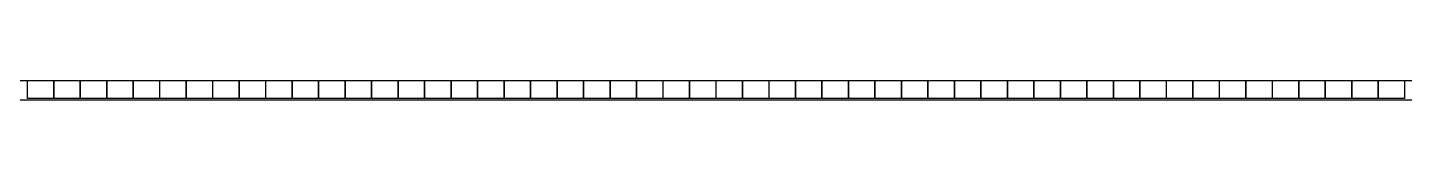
# Model space of a CAD drawing. Header units: millimetres. Extents: x -403105 to 8598000, y -894400 to 0.
# Drawn here: x 4128000 to 8598000, y -831000 to -771600 of the extents above; entities that cross this region are included whole.
import ezdxf

# ---------------------------------------------------------------- set-up
doc = ezdxf.new("R2010")
doc.units = ezdxf.units.MM
doc.layers.get('Defpoints').update_dxf_attribs({"color": 6})
doc.layers.add('print', color=5, linetype='Continuous')

msp = doc.modelspace()

# ---------------------------------------------------------------- linework, layer by layer
at = {"layer": 'Defpoints'}
for p in [(0, 0), (0, -63400), (0, -581400), (0, -644800), (0, -708200), (0, -771600), (0, -835000)]:
    msp.add_xline(p, (1, 0), dxfattribs=at)
at = {"layer": 'print'}
for points in [[(4212000, -831000), (4128000, -831000), (4128000, -771600), (4212000, -771600)], [(4298000, -831000), (4214000, -831000), (4214000, -771600), (4298000, -771600)], [(4384000, -831000), (4300000, -831000), (4300000, -771600), (4384000, -771600)], [(4470000, -831000), (4386000, -831000), (4386000, -771600), (4470000, -771600)], [(4556000, -831000), (4472000, -831000), (4472000, -771600), (4556000, -771600)], [(4642000, -831000), (4558000, -831000), (4558000, -771600), (4642000, -771600)], [(4728000, -831000), (4644000, -831000), (4644000, -771600), (4728000, -771600)], [(4814000, -831000), (4730000, -831000), (4730000, -771600), (4814000, -771600)], [(4900000, -831000), (4816000, -831000), (4816000, -771600), (4900000, -771600)], [(4986000, -831000), (4902000, -831000), (4902000, -771600), (4986000, -771600)], [(5072000, -831000), (4988000, -831000), (4988000, -771600), (5072000, -771600)], [(5158000, -831000), (5074000, -831000), (5074000, -771600), (5158000, -771600)], [(5244000, -831000), (5160000, -831000), (5160000, -771600), (5244000, -771600)], [(5330000, -831000), (5246000, -831000), (5246000, -771600), (5330000, -771600)], [(5416000, -831000), (5332000, -831000), (5332000, -771600), (5416000, -771600)], [(5502000, -831000), (5418000, -831000), (5418000, -771600), (5502000, -771600)], [(5588000, -831000), (5504000, -831000), (5504000, -771600), (5588000, -771600)], [(5674000, -831000), (5590000, -831000), (5590000, -771600), (5674000, -771600)], [(5760000, -831000), (5676000, -831000), (5676000, -771600), (5760000, -771600)], [(5846000, -831000), (5762000, -831000), (5762000, -771600), (5846000, -771600)], [(5932000, -831000), (5848000, -831000), (5848000, -771600), (5932000, -771600)], [(6018000, -831000), (5934000, -831000), (5934000, -771600), (6018000, -771600)], [(6104000, -831000), (6020000, -831000), (6020000, -771600), (6104000, -771600)], [(6190000, -831000), (6106000, -831000), (6106000, -771600), (6190000, -771600)], [(6276000, -831000), (6192000, -831000), (6192000, -771600), (6276000, -771600)], [(6362000, -831000), (6278000, -831000), (6278000, -771600), (6362000, -771600)], [(6448000, -831000), (6364000, -831000), (6364000, -771600), (6448000, -771600)], [(6534000, -831000), (6450000, -831000), (6450000, -771600), (6534000, -771600)], [(6620000, -831000), (6536000, -831000), (6536000, -771600), (6620000, -771600)], [(6706000, -831000), (6622000, -831000), (6622000, -771600), (6706000, -771600)], [(6792000, -831000), (6708000, -831000), (6708000, -771600), (6792000, -771600)], [(6878000, -831000), (6794000, -831000), (6794000, -771600), (6878000, -771600)], [(6964000, -831000), (6880000, -831000), (6880000, -771600), (6964000, -771600)], [(7050000, -831000), (6966000, -831000), (6966000, -771600), (7050000, -771600)], [(7136000, -831000), (7052000, -831000), (7052000, -771600), (7136000, -771600)], [(7222000, -831000), (7138000, -831000), (7138000, -771600), (7222000, -771600)], [(7308000, -831000), (7224000, -831000), (7224000, -771600), (7308000, -771600)], [(7394000, -831000), (7310000, -831000), (7310000, -771600), (7394000, -771600)], [(7480000, -831000), (7396000, -831000), (7396000, -771600), (7480000, -771600)], [(7566000, -831000), (7482000, -831000), (7482000, -771600), (7566000, -771600)], [(7652000, -831000), (7568000, -831000), (7568000, -771600), (7652000, -771600)], [(7738000, -831000), (7654000, -831000), (7654000, -771600), (7738000, -771600)], [(7824000, -831000), (7740000, -831000), (7740000, -771600), (7824000, -771600)], [(7910000, -831000), (7826000, -831000), (7826000, -771600), (7910000, -771600)], [(7996000, -831000), (7912000, -831000), (7912000, -771600), (7996000, -771600)], [(8082000, -831000), (7998000, -831000), (7998000, -771600), (8082000, -771600)], [(8168000, -831000), (8084000, -831000), (8084000, -771600), (8168000, -771600)], [(8254000, -831000), (8170000, -831000), (8170000, -771600), (8254000, -771600)], [(8340000, -831000), (8256000, -831000), (8256000, -771600), (8340000, -771600)], [(8426000, -831000), (8342000, -831000), (8342000, -771600), (8426000, -771600)], [(8512000, -831000), (8428000, -831000), (8428000, -771600), (8512000, -771600)], [(8598000, -831000), (8514000, -831000), (8514000, -771600), (8598000, -771600)]]:
    msp.add_lwpolyline(points, close=True, dxfattribs=at)

doc.saveas('drawing.dxf')
